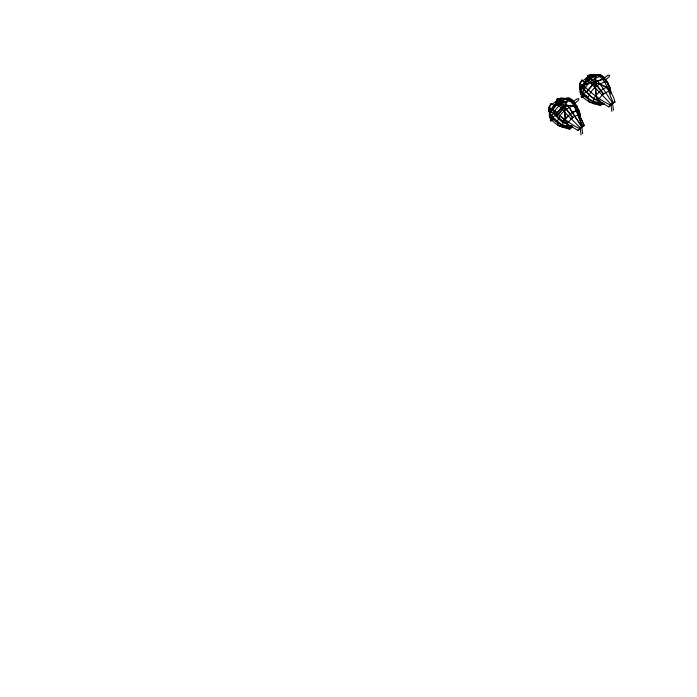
<?xml version="1.0" encoding="UTF-8"?>
<svg xmlns="http://www.w3.org/2000/svg" width="697" height="697" viewBox="0 0 697 697"><rect width="100%" height="100%" fill="white"/><g stroke="black" fill="none" stroke-linecap="round" stroke-linejoin="round"><path stroke-width="1.05" d="M594.994 82.551L594.349 83.039L594.872 83.614L595.517 83.126L594.994 82.551L595.029 78.412L597.085 75.154M554.045 105.596L551.188 103.574L550.761 104.01L548.739 107.443L548.67 110.187L549.524 113.254M592.659 76.705C588.956 77.437 592.746 76.679 584.626 82.046L581.969 80.024L581.542 80.451L579.521 83.893L579.442 86.628L580.531 90.514L580.305 88.876C582.605 84.137 588.643 76.548 593.121 76.348M549.471 115.859L549.558 107.443L551.188 103.574L551.336 104.637M572.211 126.314L572.272 126.749C563.768 130.374 554.864 124.284 549.724 117.706L549.811 115.807M579.747 113.733L579.939 116.904L579.599 112.609L576.942 107.443L577.055 106.362L572.821 100.403L569.667 98.225L566.382 98.286L560.615 100.281L554.49 104.968L550.456 110.474L550.412 113.96L549.384 115.275L549.724 117.706M580.305 88.876L580.505 94.147C585.889 101.684 594.802 105.596 603.959 104.193L603.82 103.165M580.244 92.3L580.331 83.884L581.969 80.024L583.223 81.41M580.392 93.363L580.488 91.464M580.505 94.147L580.636 91.307M600.797 101.17C592.319 100.342 588.007 92.657 581.725 88.223L581.237 86.916L583.18 85.426L582.736 84.947L581.237 86.916L581.193 90.401L580.165 91.725C584.87 97.049 590.629 102.145 597.93 103.139L593.548 103.173L588.59 101.745L588.216 97.815L582.587 92.936L580.819 89.686L581.237 86.916C585.445 80.599 592.319 74.352 600.439 74.675L603.602 76.853L607.836 82.804L607.714 83.893L610.372 89.05L610.72 93.354C610.964 85.705 605.362 78.77 599.342 74.736L597.163 74.727L594.785 75.729M572.315 126.488L569.327 127.839L567.262 127.542L567.21 123.839L571.261 118.873L574.703 116.233L569.188 107.382L564.256 101.971L562.505 100.438L559.822 100.987M551.754 109.481L550.456 110.474L550.046 113.245L551.641 115.31M572.272 126.749L571.017 126.566L570.878 125.538L567.027 125.852L562.54 125.042L557.434 121.374C559.586 113.341 567.611 107.016 575.478 105.038L578.301 110.265L579.224 114.639L584.208 125.547L577.848 130.417C568.665 124.345 557.051 120.503 552.503 109.464L555.605 104.271M588.216 97.815C590.403 89.739 598.514 83.265 606.512 81.471L607.836 82.804M564.77 106.763L564.047 106.528L563.777 107.199L564.788 107.146L565.607 103.461L569.127 100.237M564.465 106.51L565.345 103.173L568.56 99.749L569.641 99.584M563.925 106.597L560.789 100.621L561.242 100.263L561.355 101.091M583.65 85.557L584.138 89.294L589.07 94.714L593.696 98.599L597.582 99.924M582.587 92.936C585.663 84.86 593.077 77.829 601.581 76.051L603.602 76.853M588.704 79.885L588.259 80.172L588.677 79.85M556.398 120.537L557.8 122.088L557.809 125.303L562.767 126.732L567.149 126.697C559.848 125.695 554.089 120.607 549.384 115.275L549.524 112.435C553.235 104.75 560.763 98.233 569.667 98.225M561.381 100.211L564.187 106.493M561.695 103.931L563.028 100.481L560.083 100.716M590.228 79.223L591.561 75.781C588.294 75.189 586.377 82.438 590.411 78.029L590.315 76.949L589.514 78.308M563.08 121.905C566.67 116.617 571.793 111.433 578.301 110.265M575.478 105.038L569.998 99.706C561.913 101.971 554.76 108.575 551.806 116.486L557.434 121.374M557.461 99.95L556.886 99.322L560.937 98.111L564.509 98.321L557.312 98.887L557.6 100.978L556.886 99.322L557.312 98.887L559.97 100.917L563.795 99.601L564.317 98.826L564.439 99.767M555.953 114.778L561.364 108.349L563.847 107.303L556.851 116.007M557.016 116.242L564.082 107.451L565.058 119.178L567.21 123.839C559.83 122.89 556.859 115.066 550.944 111.773L550.456 110.474M555.23 105.778L554.49 104.968L559.125 105.892L568.142 115.78L562.767 122.376L562.845 127.29L567.262 127.542L572.124 125.721M600.439 74.675L595.09 75.276L594.576 76.043L591.709 74.562L587.667 75.764L588.381 77.428M586.36 92.109L592.276 84.938L594.402 83.318L589.706 82.56L583.45 85.653L580.819 89.686L582.422 91.76M586.552 92.326L592.467 85.147L594.593 83.527M564.361 107.469L565.772 120.485L567.332 123.657C560.815 120.886 555.875 115.414 552.669 109.211L555.918 104.08L556.38 105.125L550.046 113.245L551.806 116.486L552.878 116.669L551.85 117.985L552.19 120.415M556.345 103.748L560.615 100.281L553.845 105.604M561.259 102.712C559.647 103.565 562.862 100.063 561.878 102.729L559.282 104.228L561.364 100.987L566.539 98.599C576.794 104.088 577.499 116.782 582.518 126L577.848 130.417M589.793 78.012L589.296 78.308L595.09 75.276L593.609 76.409M595.029 83.614L596.284 95.141L597.982 100.281L608.629 106.859L612.471 102.886L614.989 101.989C612.532 91.751 605.92 84.633 595.482 83.265M573.265 102.32L574.049 101.3A4.182 1.464 -41.5 0 1 577.369 98.808L578.815 98.721L578.606 100.063L574.581 103.653M604.046 78.761L604.822 77.75A4.182 1.464 -41.5 0 1 608.15 75.259L609.587 75.163L609.387 76.513L605.362 80.094M583.65 93.11L582.631 94.435L582.962 96.857M585.855 81.113L586.482 80.172L583.581 83.649M555.492 114.151L561.059 108.009L563.777 107.199L560.013 105.212L554.943 105.221M555.918 104.08L551.754 108.819L548.739 107.443M594.349 83.039L587.162 81.575L586.7 80.521L582.526 85.261L579.521 83.893M555.483 104.35L556.337 103.365L553.409 106.275A18.784 11.135 -31.8 0 1 555.483 104.35A8.704 7.92 -7.9 0 0 553.444 106.319M554.463 105.081L553.854 105.526L555.152 104.524M596.362 104.132L600.309 105.709L601.703 104.323M554.951 118.69L550.778 121.208L550.273 120.372L551.458 118.473A4.182 1.499 -41.6 0 1 554.786 115.998L555.675 115.772M585.733 95.132L581.559 97.65L581.045 96.813L582.239 94.923A4.182 1.499 -41.6 0 1 585.567 92.448L586.456 92.222M557.138 103.147L559.534 101.309M559.9 100.865L559.151 101.474L559.639 101.126M552.172 104.332L558.297 99.645M582.953 80.774L589.078 76.086M555.117 104.951L561.251 100.263L566.739 98.565L569.998 99.706M586.926 81.044L592.215 77.001M562.836 99.959L564.317 98.826L560.432 100.577L561.05 100.351M584.53 83.361L583.049 84.494L583.99 89.512M562.505 100.438L556.38 105.125L560.405 104.907L563.76 106.815M549.062 111.607L549.593 111.206M565.598 98.887L566.382 98.286L568.569 98.294L572.821 100.403M595.865 75.72L597.163 74.727M550.116 111.982L549.602 113.01M595.465 82.856L597.59 81.227L604.142 78.866M569.998 101.535L568.796 99.898L570.799 99.601C574.685 103.74 579.12 108.427 579.826 114.299L574.65 116.268L569.179 107.39M610.781 93.773L609.439 86.655C602.565 87.709 597.242 93.25 593.548 98.817L593.626 103.74L594.175 103.322M610.058 91.159L610.607 90.741L609.352 88.197M567.027 125.852L568.247 124.92M579.738 116.12L579.521 112.043L577.456 108.366M593.626 103.74L598.453 103.679M557.809 125.303L569.527 129.267L572.847 126.723M602.957 103.827L598.043 103.992L597.982 100.281C600.77 96.09 604.778 91.917 609.953 91.124M577.055 106.362L575.731 105.029L573.727 105.317L576.619 110.527L572.655 112.33L578.658 110.213L579.172 114.683L584.208 125.547L581.69 126.436L579.32 128.448C569.266 123.543 560.554 116.826 552.669 109.211L552.268 108.044L552.399 108.985M608.629 106.859L614.989 101.989M558.689 102.546L564.317 98.826L560.379 100.664L561.242 100.263M564.814 106.885L567.393 105.421L573.274 105.517L576.219 106.414M583.65 85.435L589.906 82.333L610.877 104.106L611.888 111.381M567.663 105.717L564.788 107.146L570.503 113.977L572.751 117.723M595.09 75.276L591.161 77.114L591.309 78.169M606.303 87.465L607.636 87.97L609.919 90.828M561.338 100.298C568.421 95.419 575.565 103.531 578.057 110.257M569.545 99.314L570.704 98.965L577.395 107.626M582.518 126L584.208 125.547L582.526 125.991L577.691 114.874L576.619 110.527L575.417 108.889M597.242 75.163L601.406 76.078L606.338 81.497L609.265 86.681L609.744 90.61M603.942 78.656L597.399 81.018L595.273 82.647L595.255 78.308L597.312 75.049L601.581 76.051L601.485 75.407M560.937 98.111L563.795 99.601M567.68 105.717L572.847 105.717L576.419 106.772M591.709 74.562L596.885 75.18M603.959 104.193L602.705 104.01L602.565 102.982C596.24 102.52 589.54 101.056 585.768 95.437M598.043 103.992L600.108 104.289L600.309 105.709M585.402 78.9L587.005 79.197L586.735 77.881M554.838 102.293L556.415 102.581L556.162 101.283M595.508 82.987L599.664 84.058L606.521 87.369M597.251 75.372L592.528 74.553L588.094 75.337L587.667 75.764L589.087 77.332M590.106 79.319L592.354 80.46L594.463 82.777M590.35 79.136L592.589 80.286L594.698 82.603M559.865 115.92L564.483 119.814L568.508 121.905M581.324 87.561L580.061 86.411L579.442 86.628L580.54 90.375M550.552 111.119L549.28 109.969L548.67 110.187L549.576 112.06M554.934 110.501L557.147 112.653M562.287 117.662L564.492 119.806M568.142 115.78L580.096 127.664L581.106 134.939M589.348 76.722L588.094 75.337L590.751 77.358L597.312 75.049C607.601 80.53 608.167 93.267 613.299 102.45L610.102 104.89C600.047 99.985 591.335 93.267 583.45 85.653L587.162 81.575L593.286 76.888L599.96 83.832L612.471 102.886L613.482 110.161M595.412 83.387L603.733 94.017M595.168 83.57L603.497 94.2M564.5 107.434L570.181 114.221L572.446 117.967M604.552 78.97L606.364 81.523M574.65 116.268L581.69 126.436L582.701 133.711M574.703 116.233L581.707 126.436M608.228 84.807L610.293 88.493L610.598 92.501M609.518 88.336L610.528 90.174L610.72 93.354M579.172 114.683L580 117.331M597.686 100.185L596.336 96.813L594.724 83.588M578.066 110.3L578.963 114.683M608.176 84.067L608.403 85.687M586.7 80.521L586.848 81.584M570.704 98.965L570.782 99.54M566.382 98.286L566.469 98.93M569.327 127.839L569.527 129.267M579.826 114.299L580.061 117.758M558.323 102.18A2.204 0.819 -36.5 0 1 558.036 100.943A2.204 0.819 -36.5 0 1 560.676 99.27A2.204 0.819 -36.5 0 1 560.754 100.647M587.588 80.608L588.033 80.364L587.588 80.608M588.948 79.571L589.392 79.327L588.948 79.571M589.645 79.031L590.089 78.796L589.645 79.031M590.342 78.5L590.777 78.247L590.342 78.5M591.039 77.968L591.483 77.724L591.073 77.933M591.736 77.437L592.171 77.175L591.736 77.437M584.417 82.307L585.297 81.34L584.417 82.307M592.642 76.949L587.022 81.253A6.395 1.856 -33.5 0 0 592.642 76.949"/></g></svg>
